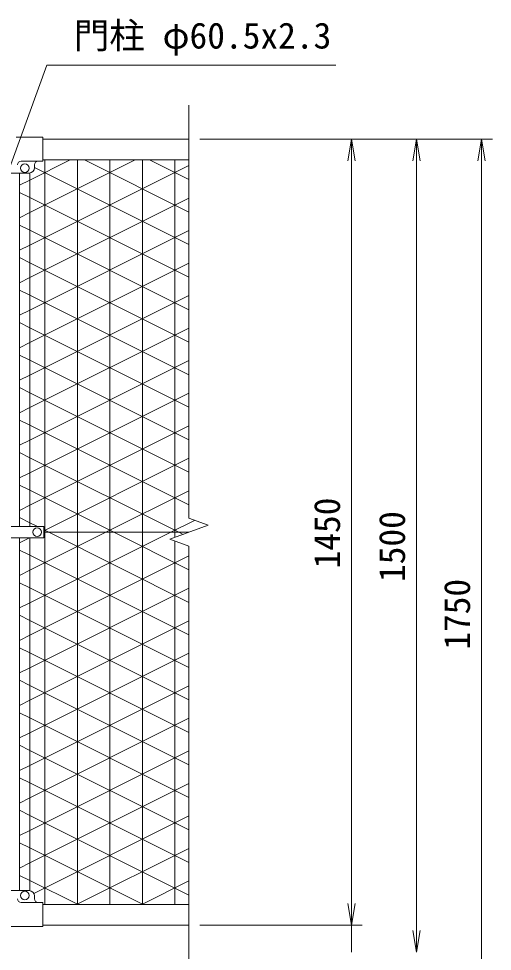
# Model space of a CAD drawing. Units: millimetres, scale not verified. Extents: x -4200 to 4200, y -2970 to 2970.
# Drawn here: x -1648 to -774, y -537 to 1184 of the extents above; entities that cross this region are included whole.
import ezdxf
from ezdxf.enums import TextEntityAlignment as Align

# ---------------------------------------------------------------- set-up
doc = ezdxf.new("R2010")
doc.units = ezdxf.units.MM
doc.header["$LTSCALE"] = 20
for name, color, linetype, lineweight in [('0-2_D-STR1', 1, 'Continuous', 18), ('0-3_D-STR3', 3, 'Continuous', 13), ('0-4_0', 7, 'Continuous', 9), ('0-8_D-STR-DIM', 7, 'Continuous', 9), ('0-9_D-STR-TXT', 7, 'Continuous', 9)]:
    doc.layers.add(name, color=color, linetype=linetype, lineweight=lineweight)
doc.styles.add('ＭＳ ゴシック', font='')
doc.styles.get('ＭＳ ゴシック').set_extended_font_data('MS Gothic')

# ---------------------------------------------------------------- blocks, each defined once
blk = doc.blocks.new('_Open')
at = {"layer": '0-4_0'}
blk.add_line((-20, 3.33), (0, 0), dxfattribs=at)
blk.add_lwpolyline([(-20, -3.33), (0, 0), (-20, 0)], dxfattribs=at)

msp = doc.modelspace()

# ---------------------------------------------------------------- linework, layer by layer
at = {"layer": '0-2_D-STR1'}
for p, q in [((-1604.05, 961.37), (-1334.05, 961.37)), ((-1604.05, 923.37), (-1334.05, 923.37)), ((-1604.05, -450.63), (-1334.05, -450.63)), ((-1604.05, -488.63), (-1334.05, -488.63))]:
    msp.add_line(p, q, dxfattribs=at)
at = {"layer": '0-3_D-STR3'}
for p, q in [((-1652.91, 965.07), (-1604.05, 965.07)), ((-1604.05, 921.07), (-1604.05, 965.07)), ((-1643.65, 921.07), (-1604.05, 921.07)), ((-1619.05, 909.07), (-1619.05, 914.07)), ((-1717.45, 899.07), (-1629.05, 899.07)), ((-1646.55, 899.07), (-1646.55, 246.87)), ((-1627.55, 899.07), (-1627.55, 246.87)), ((-1716.85, 246.87), (-1602.05, 246.87)), ((-1602.05, 246.87), (-1602.05, 225.87)), ((-1716.85, 225.87), (-1602.05, 225.87)), ((-1646.55, -424.93), (-1646.55, 225.87)), ((-1627.55, -424.93), (-1627.55, 225.87)), ((-1334.05, 236.37), (-1602.05, 236.37)), ((-1719.75, -424.93), (-1629.05, -424.93)), ((-1643.65, -446.93), (-1604.05, -446.93)), ((-1619.05, -434.93), (-1619.05, -439.93)), ((-1604.05, -446.93), (-1604.05, -490.93)), ((-1719.75, -490.93), (-1604.05, -490.93))]:
    msp.add_line(p, q, dxfattribs=at)
for centre in [(-1637.05, 908.07), (-1614.05, 236.37), (-1637.05, -433.93)]:
    msp.add_circle(centre, 8, dxfattribs=at)
for centre, radius, start, end in [((-1643.65, 914.07), 7, 90, 180), ((-1612.05, 914.07), 7, 90, 180), ((-1629.05, 909.07), 10, 270, 0), ((-1629.05, -434.93), 10, 0, 90), ((-1643.65, -439.93), 7, 180, 270), ((-1612.05, -439.93), 7, 180, 270)]:
    msp.add_arc(centre, radius, start, end, dxfattribs=at)
at = {"layer": '0-4_0'}
for p, q in [((-1627.55, 886.24), (-1553.3, 923.37)), ((-1627.55, 826.24), (-1433.3, 923.37)), ((-1627.55, 766.24), (-1334.05, 912.99)), ((-1600, 236.37), (-1600, 923.37)), ((-1540, 236.37), (-1540, 923.37)), ((-1334.05, 827), (-1526.78, 923.37)), ((-1480, 236.37), (-1480, 923.37)), ((-1420, 236.37), (-1420, 923.37)), ((-1334.05, 887), (-1406.78, 923.37)), ((-1334.05, 767), (-1619.05, 909.5)), ((-1646.55, 876.74), (-1627.55, 886.24)), ((-1627.55, 853.75), (-1646.55, 863.25)), ((-1334.05, 707), (-1627.55, 853.75)), ((-1627.55, 706.24), (-1334.05, 852.99)), ((-1646.55, 816.74), (-1627.55, 826.24)), ((-1627.55, 793.75), (-1646.55, 803.25)), ((-1334.05, 647), (-1627.55, 793.75)), ((-1627.55, 646.24), (-1334.05, 792.99)), ((-1646.55, 756.74), (-1627.55, 766.24)), ((-1627.55, 733.75), (-1646.55, 743.25)), ((-1334.05, 587), (-1627.55, 733.75)), ((-1627.55, 586.24), (-1334.05, 732.99)), ((-1646.55, 696.74), (-1627.55, 706.24)), ((-1627.55, 673.75), (-1646.55, 683.25)), ((-1334.05, 527), (-1627.55, 673.75)), ((-1627.55, 526.24), (-1334.05, 672.99)), ((-1646.55, 636.74), (-1627.55, 646.24)), ((-1627.55, 613.75), (-1646.55, 623.25)), ((-1334.05, 467), (-1627.55, 613.75)), ((-1627.55, 466.24), (-1334.05, 612.99)), ((-1646.55, 576.74), (-1627.55, 586.24)), ((-1627.55, 553.75), (-1646.55, 563.25)), ((-1334.05, 407), (-1627.55, 553.75)), ((-1627.55, 406.24), (-1334.05, 552.99)), ((-1646.55, 516.74), (-1627.55, 526.24)), ((-1627.55, 493.75), (-1646.55, 503.25)), ((-1334.05, 347), (-1627.55, 493.75)), ((-1627.55, 346.24), (-1334.05, 492.99)), ((-1646.55, 456.74), (-1627.55, 466.24)), ((-1627.55, 433.75), (-1646.55, 443.25)), ((-1334.05, 287), (-1627.55, 433.75)), ((-1627.55, 286.24), (-1334.05, 432.99)), ((-1646.55, 396.74), (-1627.55, 406.24)), ((-1602.05, 238.99), (-1334.05, 372.99)), ((-1646.55, 336.74), (-1627.55, 346.24)), ((-1646.55, 276.74), (-1627.55, 286.24)), ((-1300, 248.76), (-1300, 249.63)), ((-1646.55, 216.74), (-1628.3, 225.87)), ((-1600, -450.63), (-1600, 236.37)), ((-1540, -450.63), (-1540, 236.37)), ((-1480, -450.63), (-1480, 236.37)), ((-1420, -450.63), (-1420, 236.37)), ((-1360, -450.63), (-1360, 220.16)), ((-1627.55, 193.75), (-1646.55, 203.25)), ((-1334.05, 47), (-1627.55, 193.75)), ((-1627.55, 46.24), (-1334.05, 192.99)), ((-1627.55, 133.75), (-1646.55, 143.25)), ((-1334.05, -13), (-1627.55, 133.75)), ((-1627.55, -13.76), (-1334.05, 132.99)), ((-1627.55, 73.75), (-1646.55, 83.25)), ((-1334.05, -73), (-1627.55, 73.75)), ((-1627.55, -73.76), (-1334.05, 72.99)), ((-1646.55, 36.74), (-1627.55, 46.24)), ((-1627.55, 13.75), (-1646.55, 23.25)), ((-1334.05, -133), (-1627.55, 13.75)), ((-1627.55, -133.76), (-1334.05, 12.99)), ((-1646.55, -23.26), (-1627.55, -13.76)), ((-1627.55, -46.25), (-1646.55, -36.75)), ((-1334.05, -193), (-1627.55, -46.25)), ((-1627.55, -193.76), (-1334.05, -47.01)), ((-1646.55, -83.26), (-1627.55, -73.76)), ((-1627.55, -106.25), (-1646.55, -96.75)), ((-1334.05, -253), (-1627.55, -106.25)), ((-1627.55, -253.76), (-1334.05, -107.01)), ((-1646.55, -143.26), (-1627.55, -133.76)), ((-1627.55, -166.25), (-1646.55, -156.75)), ((-1334.05, -313), (-1627.55, -166.25)), ((-1627.55, -313.76), (-1334.05, -167.01)), ((-1646.55, -203.26), (-1627.55, -193.76)), ((-1627.55, -226.25), (-1646.55, -216.75)), ((-1334.05, -373), (-1627.55, -226.25)), ((-1627.55, -373.76), (-1334.05, -227.01)), ((-1646.55, -263.26), (-1627.55, -253.76)), ((-1627.55, -286.25), (-1646.55, -276.75)), ((-1334.05, -433), (-1627.55, -286.25)), ((-1620.3, -430.13), (-1334.05, -287.01)), ((-1646.55, -323.26), (-1627.55, -313.76)), ((-1627.55, -346.25), (-1646.55, -336.75)), ((-1418.78, -450.63), (-1627.55, -346.25)), ((-1541.3, -450.63), (-1334.05, -347.01)), ((-1646.55, -383.26), (-1627.55, -373.76)), ((-1627.55, -406.25), (-1646.55, -396.75)), ((-1538.78, -450.63), (-1627.55, -406.25)), ((-1421.3, -450.63), (-1334.05, -407.01))]:
    msp.add_line(p, q, dxfattribs=at)
for points in [[(-1360, 226.92), (-1360, 236.37), (-1360, 923.37)], [(-1344.89, 232.42), (-1352.78, 236.37), (-1627.55, 373.75), (-1646.55, 383.25)], [(-1334.05, 167), (-1472.78, 236.37), (-1627.55, 313.75), (-1646.55, 323.25)], [(-1646.55, 156.74), (-1627.55, 166.24), (-1487.3, 236.37), (-1334.05, 312.99)], [(-1613.78, 246.87), (-1627.55, 253.75), (-1646.55, 263.25)], [(-1646.55, 96.74), (-1627.55, 106.24), (-1367.3, 236.37), (-1323.6, 258.22)], [(-1334.05, 107), (-1592.78, 236.37), (-1602.05, 241)]]:
    msp.add_lwpolyline(points, dxfattribs=at)
at = {"layer": '0-8_D-STR-DIM'}
for p, q in [((-1334.05, 262.02), (-1334.05, 1024.37)), ((-1314.05, 961.37), (-1014.05, 961.37)), ((-1314.05, 961.37), (-894.05, 961.37)), ((-1314.05, 961.37), (-774.05, 961.37)), ((-1034.05, -448.63), (-1034.05, 921.37)), ((-914.05, -498.63), (-914.05, 921.37)), ((-794.05, -748.63), (-794.05, 921.37)), ((-1298.81, 249.19), (-1334.05, 262.02)), ((-1369.28, 223.54), (-1298.81, 249.19)), ((-1334.05, 210.72), (-1369.28, 223.54)), ((-1334.05, -631.63), (-1334.05, 210.72)), ((-1034.05, -448.63), (-1034.05, -408.63)), ((-1314.05, -488.63), (-1014.05, -488.63)), ((-1314.05, -488.63), (-1014.05, -488.63)), ((-1034.05, -538.63), (-1034.05, -488.63))]:
    msp.add_line(p, q, dxfattribs=at)
at = {"layer": '0-9_D-STR-TXT'}
msp.add_lwpolyline([(-1063.15, 1098.46), (-1596.31, 1098.46), (-1678.24, 872.73)], dxfattribs=at)

# ---------------------------------------------------------------- block references
at = {"layer": '0-8_D-STR-DIM', "xscale": 2, "yscale": 2}
for p, rotation in [((-1034.05, 961.37), 90), ((-914.05, 961.37), 90), ((-794.05, 961.37), 90), ((-1034.05, -488.63), 270), ((-1034.05, -488.63), 270), ((-914.05, -538.63), 270)]:
    msp.add_blockref('_Open', p, dxfattribs=dict(at, rotation=rotation))

# ---------------------------------------------------------------- texts
at = {"layer": '0-8_D-STR-DIM', "style": 'ＭＳ ゴシック'}
for s, p in [('1450', (-1040.79, 169.47)), ('1500', (-920.79, 144.47)), ('1750', (-800.79, 19.47))]:
    msp.add_text(s, height=48.09, rotation=90, dxfattribs=at).set_placement(p, align=Align.BOTTOM_LEFT)
at = {"layer": '0-9_D-STR-TXT', "style": 'ＭＳ ゴシック'}
msp.add_text('門柱 φ60.5x2.3', height=48.09, dxfattribs=at).set_placement((-1546.65, 1114.35), align=Align.BOTTOM_LEFT)

doc.saveas('drawing.dxf')
